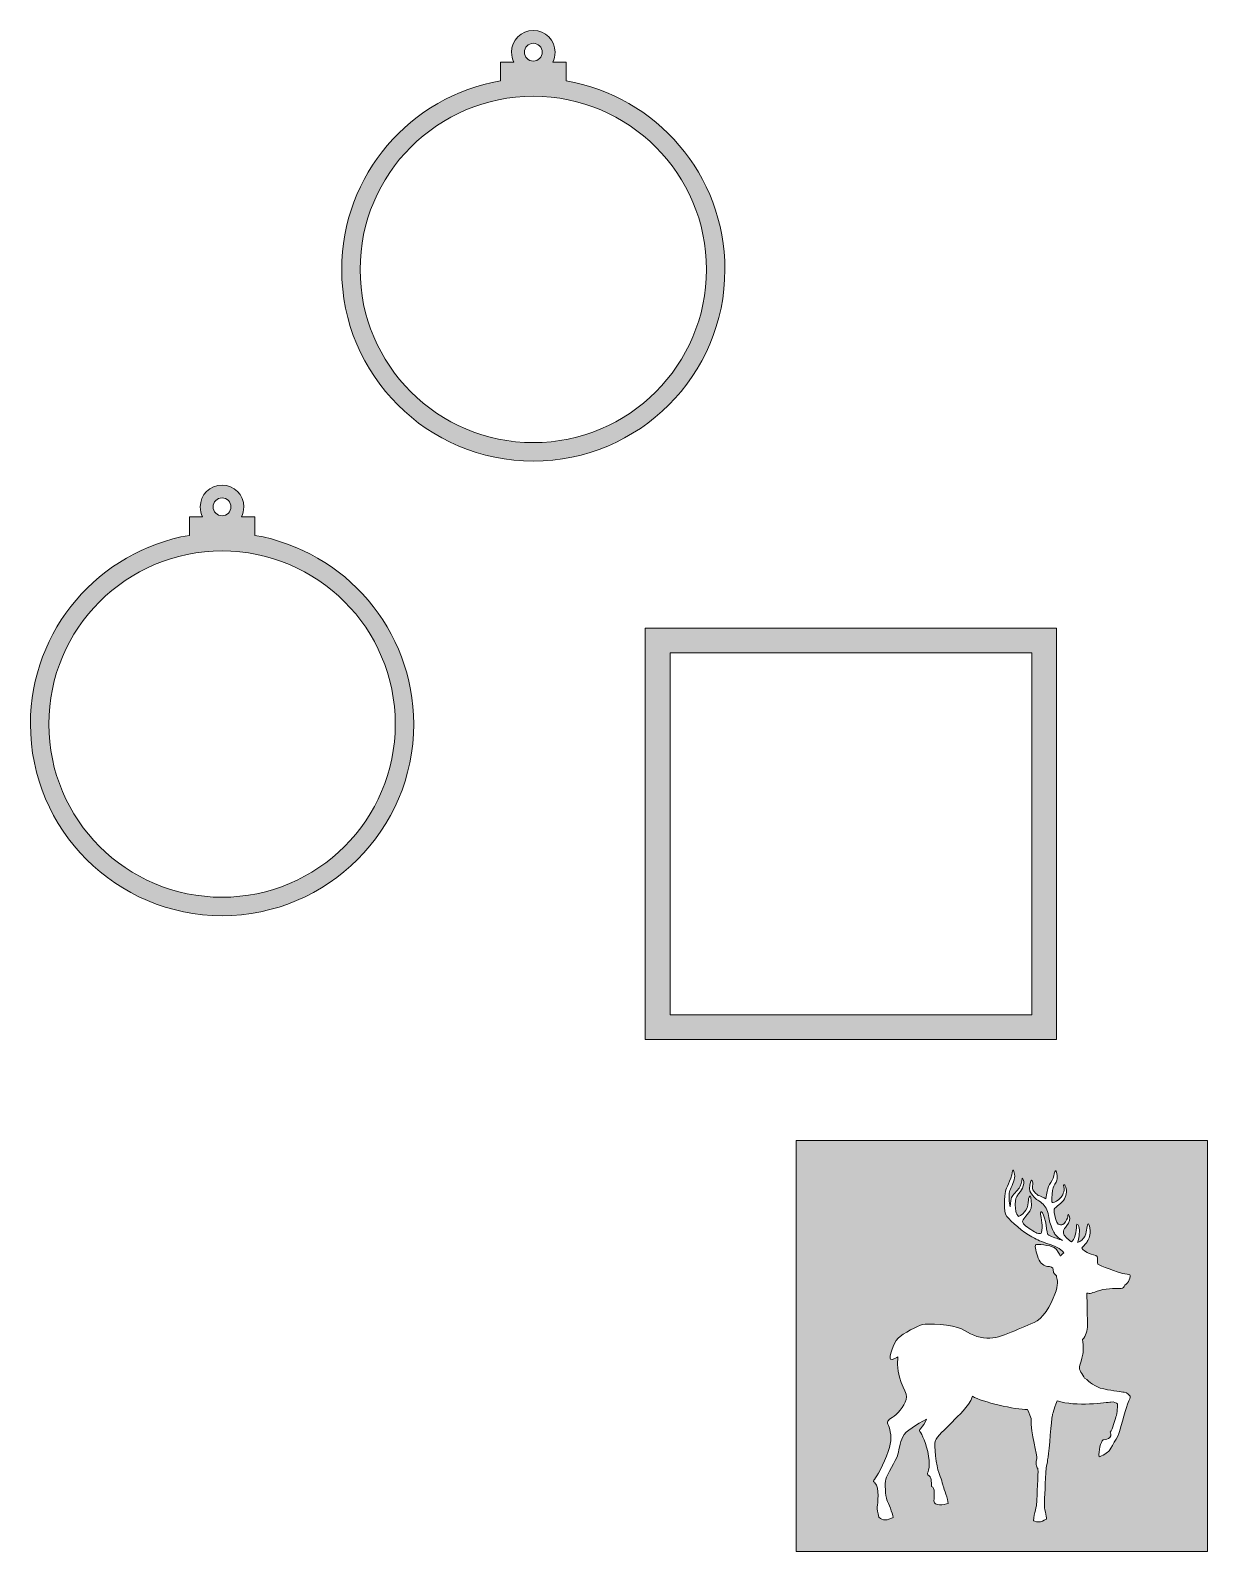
# Model space of a CAD drawing. Header units: inches. Extents: x -622 to 5384, y -2318 to 2869.
# Drawn here: x -622 to 2182, y -1090 to 2534 of the extents above; entities that cross this region are included whole.
import ezdxf

# ---------------------------------------------------------------- set-up
doc = ezdxf.new("R2010")
doc.units = ezdxf.units.IN
doc.header["$MEASUREMENT"] = 0
doc.layers.add('Layer 1', color=7, linetype='Continuous')

msp = doc.modelspace()

# ---------------------------------------------------------------- hatches: boundary and pattern name
at = {"layer": 'Layer 1', "true_color": 0x2a2844}
h = msp.add_hatch(color=179, dxfattribs=at)
h.dxf.hatch_style = 2
edge = h.paths.add_edge_path()
edge.add_spline(control_points=[(653.7, 2414.5), (653.7, 2414.5), (653.7, 2458.9), (653.7, 2458.9), (653.7, 2458.9), (622.1, 2458.9), (622.1, 2458.9), (625.7, 2466), (627.7, 2474), (627.7, 2482.5), (627.7, 2511.2), (604.5, 2534.4), (575.8, 2534.4), (547.2, 2534.4), (523.9, 2511.2), (523.9, 2482.5), (523.9, 2474), (526, 2466), (529.6, 2458.9), (529.6, 2458.9), (498, 2458.9), (498, 2458.9), (498, 2458.9), (498, 2414.5), (498, 2414.5), (283, 2377.6), (119.4, 2190.3), (119.4, 1964.8), (119.4, 1712.7), (323.8, 1508.4), (575.8, 1508.4), (827.9, 1508.4), (1032.2, 1712.7), (1032.2, 1964.8), (1032.2, 2190.3), (868.7, 2377.6), (653.7, 2414.5)], knot_values=[0, 0, 0, 0, 1, 1, 1, 2, 2, 2, 3, 3, 3, 4, 4, 4, 5, 5, 5, 6, 6, 6, 7, 7, 7, 8, 8, 8, 9, 9, 9, 10, 10, 10, 11, 11, 11, 12, 12, 12, 12], degree=3, periodic=1)
edge = h.paths.add_edge_path()
edge.add_spline(control_points=[(575.8, 2503.7), (587.6, 2503.7), (597.1, 2494.2), (597.1, 2482.5), (597.1, 2470.8), (587.6, 2461.3), (575.8, 2461.3), (564.1, 2461.3), (554.6, 2470.8), (554.6, 2482.5), (554.6, 2494.2), (564.1, 2503.7), (575.8, 2503.7)], knot_values=[0, 0, 0, 0, 1, 1, 1, 2, 2, 2, 3, 3, 3, 4, 4, 4, 4], degree=3, periodic=1)
edge = h.paths.add_edge_path()
edge.add_spline(control_points=[(575.8, 1552.4), (348, 1552.4), (163.3, 1737.1), (163.3, 1964.9), (163.3, 2192.7), (348, 2377.4), (575.8, 2377.4), (803.7, 2377.4), (988.3, 2192.7), (988.3, 1964.9), (988.3, 1737.1), (803.7, 1552.4), (575.8, 1552.4)], knot_values=[0, 0, 0, 0, 1, 1, 1, 2, 2, 2, 3, 3, 3, 4, 4, 4, 4], degree=3, periodic=1)
h = msp.add_hatch(color=179, dxfattribs=at)
h.dxf.hatch_style = 2
edge = h.paths.add_edge_path()
edge.add_spline(control_points=[(-87.7, 1331.4), (-87.7, 1331.4), (-87.7, 1375.7), (-87.7, 1375.7), (-87.7, 1375.7), (-119.3, 1375.7), (-119.3, 1375.7), (-115.7, 1382.8), (-113.7, 1390.8), (-113.7, 1399.3), (-113.7, 1428), (-136.9, 1451.2), (-165.5, 1451.2), (-194.2, 1451.2), (-217.4, 1428), (-217.4, 1399.3), (-217.4, 1390.8), (-215.4, 1382.8), (-211.8, 1375.7), (-211.8, 1375.7), (-243.4, 1375.7), (-243.4, 1375.7), (-243.4, 1375.7), (-243.4, 1331.4), (-243.4, 1331.4), (-458.4, 1294.4), (-621.9, 1107.1), (-621.9, 881.6), (-621.9, 629.5), (-417.6, 425.2), (-165.5, 425.2), (86.5, 425.2), (290.9, 629.5), (290.9, 881.6), (290.9, 1107.1), (127.3, 1294.4), (-87.7, 1331.4)], knot_values=[0, 0, 0, 0, 1, 1, 1, 2, 2, 2, 3, 3, 3, 4, 4, 4, 5, 5, 5, 6, 6, 6, 7, 7, 7, 8, 8, 8, 9, 9, 9, 10, 10, 10, 11, 11, 11, 12, 12, 12, 12], degree=3, periodic=1)
edge = h.paths.add_edge_path()
edge.add_spline(control_points=[(-165.5, 1420.6), (-153.8, 1420.6), (-144.3, 1411), (-144.3, 1399.3), (-144.3, 1387.6), (-153.8, 1378.1), (-165.5, 1378.1), (-177.3, 1378.1), (-186.8, 1387.6), (-186.8, 1399.3), (-186.8, 1411), (-177.3, 1420.6), (-165.5, 1420.6)], knot_values=[0, 0, 0, 0, 1, 1, 1, 2, 2, 2, 3, 3, 3, 4, 4, 4, 4], degree=3, periodic=1)
edge = h.paths.add_edge_path()
edge.add_spline(control_points=[(-165.5, 469.2), (-393.4, 469.2), (-578, 653.9), (-578, 881.7), (-578, 1109.5), (-393.4, 1294.2), (-165.5, 1294.2), (62.3, 1294.2), (247, 1109.5), (247, 881.7), (247, 653.9), (62.3, 469.2), (-165.5, 469.2)], knot_values=[0, 0, 0, 0, 1, 1, 1, 2, 2, 2, 3, 3, 3, 4, 4, 4, 4], degree=3, periodic=1)
at = {"layer": 'Layer 1', "true_color": 0xf5871d}
h = msp.add_hatch(color=30, dxfattribs=at)
h.dxf.hatch_style = 2
h.paths.add_polyline_path([(842.6, 1110), (842.6, 130.4), (1822.3, 130.4), (1822.3, 1110)])
h.paths.add_polyline_path([(1763.4, 189.2), (901.5, 189.2), (901.5, 1051.1), (1763.4, 1051.1)])
at = {"layer": 'Layer 1', "true_color": 0xffeed6}
h = msp.add_hatch(color=7, dxfattribs=at)
h.dxf.hatch_style = 2
h.paths.add_polyline_path([(1202.2, -110.2), (1202.2, -1089.8), (2181.8, -1089.8), (2181.8, -110.2)])
edge = h.paths.add_edge_path()
edge.add_spline(control_points=[(1992.6, -734.7), (1989.9, -739.6), (1974.6, -794.3), (1972.4, -803.6), (1970.2, -812.9), (1948.9, -847.8), (1947.2, -850), (1945.6, -852.2), (1928.7, -863.7), (1923.7, -864.2), (1921, -851.1), (1927.6, -827.6), (1933, -823.8), (1941.2, -822.7), (1944, -822.7), (1948.9, -817.8), (1953.8, -812.9), (1950, -805.7), (1950, -805.7), (1956.5, -797), (1959.8, -777.9), (1963.7, -769.1), (1967.5, -760.4), (1966.9, -740.1), (1966.9, -738), (1964.7, -735.2), (1959.3, -732.5), (1951.1, -733.6), (1942.9, -734.7), (1868, -745.1), (1823.7, -730.8), (1814.9, -753.3), (1812.8, -762), (1811.7, -767.5), (1810.6, -772.9), (1804.3, -848.8), (1801.8, -864.8), (1800.2, -875.2), (1800.7, -877.9), (1797.4, -890.5), (1795.3, -920.6), (1793.6, -964.8), (1793.1, -976.3), (1792.5, -987.8), (1798.5, -1004.7), (1798.5, -1012.4), (1782.7, -1021.2), (1776.7, -1020.6), (1767.4, -1016.2), (1768.5, -997.1), (1775, -982.9), (1775, -971.9), (1775, -961), (1778.9, -900.3), (1777.8, -894.3), (1776.7, -888.3), (1770.4, -884.8), (1775, -868.6), (1777.2, -861), (1760.3, -808.5), (1761.4, -772.9), (1758.1, -762.6), (1752.6, -751.1), (1752.6, -751.1), (1724.7, -752.2), (1644.4, -733.6), (1622, -719.9), (1611.6, -746.7), (1589.7, -764.2), (1573.3, -781.1), (1556.9, -798.1), (1536.7, -816.7), (1533.4, -825.4), (1530.1, -834.2), (1536, -889), (1541.6, -901.4), (1546.5, -912.4), (1551.4, -932), (1552.5, -935.9), (1553.6, -939.7), (1563.5, -965.4), (1564, -975.2), (1554.2, -978.5), (1530.1, -982.9), (1530.1, -969.2), (1530.1, -955.5), (1533.9, -938), (1524.6, -934.8), (1523, -923.3), (1526.3, -912.4), (1515.3, -906.9), (1512.1, -903.6), (1523, -893.2), (1517.5, -862.6), (1512.1, -832), (1501.1, -809.6), (1496.8, -803.6), (1492.4, -797.5), (1505.5, -794.8), (1512.1, -774.6), (1489.6, -786.6), (1462.3, -802.5), (1455.8, -816.1), (1449.2, -829.8), (1445.9, -852.8), (1443.2, -861.5), (1440.4, -870.3), (1418, -908), (1415.3, -917.3), (1412.6, -926.6), (1414.7, -957.7), (1418, -966.5), (1421.3, -975.2), (1431.7, -997.1), (1432.8, -1008.6), (1418.6, -1016.2), (1408.7, -1016.8), (1398.9, -1008), (1396.2, -995.5), (1394, -990), (1395.1, -982.9), (1396.2, -975.8), (1400.6, -938.4), (1389.6, -926), (1385.2, -921.1), (1384.1, -924.4), (1394, -909.6), (1403.8, -894.9), (1421.9, -853.3), (1426.2, -833.6), (1430.6, -813.9), (1423.5, -792.6), (1420.2, -786.1), (1416.9, -779.5), (1421.9, -775.7), (1435, -766.9), (1448.1, -758.2), (1464, -737.4), (1464.5, -721.5), (1465, -705.7), (1438.3, -676.7), (1443.7, -625.9), (1443.7, -625.9), (1430.6, -634.9), (1426.5, -631.6), (1422.4, -628.3), (1433.1, -593.1), (1444.5, -581.6), (1456, -570.1), (1492.1, -551.2), (1502.8, -548.8), (1513.4, -546.3), (1575.8, -548.8), (1595.4, -559.4), (1615.1, -570.1), (1634, -580.7), (1656.1, -581.6), (1675.8, -582.4), (1691.4, -575.9), (1714.3, -566.8), (1737.3, -557.8), (1756.2, -550.4), (1775.9, -539.8), (1795.5, -529.1), (1815.2, -488.1), (1821, -468.4), (1826.7, -448.7), (1823.1, -439), (1821.8, -433.2), (1820.5, -427.6), (1813, -430.2), (1814, -417.6), (1814.4, -412.2), (1807, -410.6), (1800.3, -410.4), (1793.5, -410.2), (1783.6, -403.8), (1778.5, -390.5), (1773.4, -377.2), (1769.9, -361.6), (1772.2, -358.7), (1774.4, -355.9), (1807.8, -360), (1816.2, -365.5), (1824.6, -371), (1829.6, -382.3), (1831, -384.8), (1832.4, -387.2), (1832.8, -382.3), (1839.6, -378.2), (1829.6, -367.6), (1821, -362), (1799, -355.5), (1780.3, -349.9), (1771.9, -344.1), (1763.1, -339.7), (1743.1, -329.4), (1713.3, -302.8), (1703.7, -291.3), (1694.1, -279.8), (1698.6, -240.9), (1700.2, -231.6), (1701.8, -222.4), (1712.7, -209.5), (1717.2, -182.4), (1718.2, -176.3), (1723.6, -187.5), (1722.1, -199.4), (1720.7, -211.3), (1711.5, -225.3), (1710, -232.9), (1708.6, -240.4), (1708.6, -259.3), (1711.7, -268.3), (1712.5, -256.8), (1713.5, -249.7), (1715.2, -246), (1716.8, -242.3), (1729.5, -227.9), (1732.8, -223.6), (1736.1, -219.3), (1739.5, -207.8), (1740, -201.1), (1740.2, -198), (1743.7, -203.7), (1744.1, -208.5), (1744.5, -213.2), (1741.4, -224.4), (1739, -227.7), (1736.5, -231), (1727.1, -244.3), (1725.2, -248.6), (1723.4, -252.9), (1723.4, -273), (1724.8, -278.8), (1726.2, -284.5), (1729.3, -287.8), (1731.2, -291.5), (1738.5, -289.4), (1745.5, -281.4), (1749.2, -276.1), (1752.9, -270.8), (1755.4, -258.5), (1755.1, -252.9), (1754.9, -247.4), (1758.2, -241.9), (1759.7, -242.7), (1761.1, -243.5), (1763.3, -262.6), (1761.5, -271.4), (1759.7, -280.2), (1745.5, -294.8), (1742.4, -299.1), (1739.4, -303.4), (1742, -307.7), (1746.7, -312.4), (1751.5, -317.1), (1770.9, -328.8), (1775.4, -330.9), (1780, -332.9), (1784.1, -332.1), (1785.5, -331.5), (1786.9, -330.9), (1788.2, -319.4), (1787.5, -312.2), (1786.9, -305), (1785.9, -294.4), (1784.3, -289.6), (1782.6, -284.9), (1783.8, -278.6), (1786.1, -280.2), (1788.4, -281.9), (1793.7, -292.1), (1795.9, -303.6), (1798.2, -315.1), (1798.8, -329.2), (1800.5, -332.9), (1802.1, -336.6), (1816.1, -341.7), (1825.3, -344.6), (1831, -346.4), (1836.1, -348.5), (1836.1, -348.5), (1826.5, -342.9), (1819.9, -336.6), (1816.9, -331.5), (1813.8, -326.3), (1807.4, -311.2), (1805.6, -301.7), (1803.7, -292.3), (1801.3, -276.3), (1795.3, -268.1), (1789.4, -259.9), (1777.3, -252.5), (1772.6, -249.3), (1767.9, -246), (1760.3, -235.7), (1758.4, -230.8), (1756.6, -225.9), (1760.3, -207.4), (1761.5, -205.6), (1762.7, -203.7), (1765.6, -208), (1765.6, -210.9), (1765.6, -213.8), (1764.1, -224.1), (1765.8, -227.9), (1767.7, -232), (1775.6, -239.8), (1778.5, -241.1), (1781.4, -242.3), (1792.1, -245.8), (1796.8, -249.1), (1798.4, -236.1), (1800.7, -226.1), (1802.7, -220.1), (1804.8, -214.2), (1812.1, -206.6), (1814.4, -199.8), (1816.7, -193.1), (1816.9, -184.9), (1819.3, -182.4), (1821.8, -180), (1825, -196.3), (1822.6, -205.2), (1821, -211.1), (1815.6, -218.3), (1814, -223.2), (1812.3, -228.1), (1810.7, -249.7), (1810.5, -252.7), (1810.3, -255.8), (1811.3, -258.5), (1814, -258.3), (1816.7, -258.1), (1826.7, -253.2), (1832.8, -245.6), (1839, -238), (1841.8, -228.1), (1839, -216.9), (1837.8, -211.9), (1845.1, -217.1), (1845.8, -229), (1846.4, -240.9), (1842.5, -250.9), (1831.4, -260.3), (1820.3, -269.8), (1817.7, -271.2), (1816.7, -273.9), (1815.6, -276.5), (1816.9, -286.1), (1819.9, -296), (1822.2, -303.4), (1823.8, -307.1), (1826.1, -309.5), (1828.3, -312), (1834.1, -312), (1837.4, -310.6), (1840.6, -309.1), (1846.2, -300.3), (1848, -295.6), (1849.9, -290.9), (1848.6, -288.2), (1849.5, -286.6), (1850.3, -284.9), (1855.2, -293.1), (1852.9, -301.3), (1850.7, -309.5), (1843.1, -317.7), (1840.8, -320.4), (1838.6, -323.1), (1837.6, -329.4), (1839.4, -334.1), (1841.3, -338.8), (1852.7, -349.3), (1858.1, -352.2), (1863.4, -347.5), (1871.2, -326.7), (1869.5, -313), (1868.7, -306.3), (1875.9, -310.6), (1876.5, -322.9), (1877.1, -335.2), (1873.6, -350.3), (1871.8, -353.6), (1879.6, -352), (1886.6, -344.6), (1889.4, -339.1), (1892.3, -333.5), (1895.2, -313.4), (1896.6, -309.9), (1898, -306.5), (1901.3, -313.6), (1902.1, -326.3), (1903, -339.1), (1897.8, -347.5), (1893.9, -353.4), (1890, -359.4), (1882.7, -363.7), (1882.5, -366.9), (1882.3, -370.2), (1894.4, -377), (1899.7, -379.6), (1905, -382.3), (1916.7, -382.7), (1919, -386.8), (1921.2, -390.9), (1917.7, -401.4), (1920.6, -404.9), (1923.5, -408.4), (1970.4, -424.8), (1979, -427.2), (1987.6, -429.7), (1994.6, -428), (1996.9, -430.5), (1999.1, -433), (1994.4, -450.6), (1984.4, -454.9), (1983.9, -460.8), (1980.7, -462.1), (1976.2, -462.7), (1971.6, -463.3), (1943.1, -461.7), (1925.1, -467.4), (1905.4, -473.7), (1902.6, -476.4), (1894.1, -473.8), (1895.6, -497.5), (1895.2, -536.3), (1895.8, -550), (1896.4, -563.8), (1891.5, -575.4), (1884.3, -584.9), (1885.7, -600.9), (1886.2, -615), (1884.3, -622.6), (1882.5, -630.2), (1879, -642.5), (1876.7, -649), (1874.5, -655.6), (1883.8, -668), (1888.8, -676.7), (1903, -685.5), (1910.6, -697.5), (1934.7, -702.4), (1958.7, -707.3), (1976.2, -709), (1983.3, -710.1), (1990.4, -711.2), (1997, -717.7), (1997.5, -719.9), (1998.1, -722.1), (1995.4, -729.8), (1992.6, -734.7)], knot_values=[0, 0, 0, 0, 1, 1, 1, 2, 2, 2, 3, 3, 3, 4, 4, 4, 5, 5, 5, 6, 6, 6, 7, 7, 7, 8, 8, 8, 9, 9, 9, 10, 10, 10, 11, 11, 11, 12, 12, 12, 13, 13, 13, 14, 14, 14, 15, 15, 15, 16, 16, 16, 17, 17, 17, 18, 18, 18, 19, 19, 19, 20, 20, 20, 21, 21, 21, 22, 22, 22, 23, 23, 23, 24, 24, 24, 25, 25, 25, 26, 26, 26, 27, 27, 27, 28, 28, 28, 29, 29, 29, 30, 30, 30, 31, 31, 31, 32, 32, 32, 33, 33, 33, 34, 34, 34, 35, 35, 35, 36, 36, 36, 37, 37, 37, 38, 38, 38, 39, 39, 39, 40, 40, 40, 41, 41, 41, 42, 42, 42, 43, 43, 43, 44, 44, 44, 45, 45, 45, 46, 46, 46, 47, 47, 47, 48, 48, 48, 49, 49, 49, 50, 50, 50, 51, 51, 51, 52, 52, 52, 53, 53, 53, 54, 54, 54, 55, 55, 55, 56, 56, 56, 57, 57, 57, 58, 58, 58, 59, 59, 59, 60, 60, 60, 61, 61, 61, 62, 62, 62, 63, 63, 63, 64, 64, 64, 65, 65, 65, 66, 66, 66, 67, 67, 67, 68, 68, 68, 69, 69, 69, 70, 70, 70, 71, 71, 71, 72, 72, 72, 73, 73, 73, 74, 74, 74, 75, 75, 75, 76, 76, 76, 77, 77, 77, 78, 78, 78, 79, 79, 79, 80, 80, 80, 81, 81, 81, 82, 82, 82, 83, 83, 83, 84, 84, 84, 85, 85, 85, 86, 86, 86, 87, 87, 87, 88, 88, 88, 89, 89, 89, 90, 90, 90, 91, 91, 91, 92, 92, 92, 93, 93, 93, 94, 94, 94, 95, 95, 95, 96, 96, 96, 97, 97, 97, 98, 98, 98, 99, 99, 99, 100, 100, 100, 101, 101, 101, 102, 102, 102, 103, 103, 103, 104, 104, 104, 105, 105, 105, 106, 106, 106, 107, 107, 107, 108, 108, 108, 109, 109, 109, 110, 110, 110, 111, 111, 111, 112, 112, 112, 113, 113, 113, 114, 114, 114, 115, 115, 115, 116, 116, 116, 117, 117, 117, 118, 118, 118, 119, 119, 119, 120, 120, 120, 121, 121, 121, 122, 122, 122, 123, 123, 123, 124, 124, 124, 125, 125, 125, 126, 126, 126, 127, 127, 127, 128, 128, 128, 129, 129, 129, 130, 130, 130, 131, 131, 131, 132, 132, 132, 133, 133, 133, 134, 134, 134, 135, 135, 135, 136, 136, 136, 137, 137, 137, 138, 138, 138, 139, 139, 139, 140, 140, 140, 141, 141, 141, 142, 142, 142, 143, 143, 143, 144, 144, 144, 145, 145, 145, 146, 146, 146, 147, 147, 147, 148, 148, 148, 149, 149, 149, 150, 150, 150, 151, 151, 151, 151], degree=3, periodic=1)

# ---------------------------------------------------------------- linework, layer by layer
at = {"layer": 'Layer 1', "lineweight": 0}
for points in [[(842.6, 1110), (842.6, 130.4), (1822.3, 130.4), (1822.3, 1110), (842.6, 1110)], [(1763.4, 189.2), (901.5, 189.2), (901.5, 1051.1), (1763.4, 1051.1), (1763.4, 189.2)], [(1202.2, -110.2), (1202.2, -1089.8), (2181.8, -1089.8), (2181.8, -110.2), (1202.2, -110.2)]]:
    msp.add_lwpolyline(points, dxfattribs=at)
for points, knots in [([(653.7, 2414.5), (653.7, 2414.5), (653.7, 2458.9), (653.7, 2458.9), (653.7, 2458.9), (622.1, 2458.9), (622.1, 2458.9), (625.7, 2466), (627.7, 2474), (627.7, 2482.5), (627.7, 2511.2), (604.5, 2534.4), (575.8, 2534.4), (547.2, 2534.4), (523.9, 2511.2), (523.9, 2482.5), (523.9, 2474), (526, 2466), (529.6, 2458.9), (529.6, 2458.9), (498, 2458.9), (498, 2458.9), (498, 2458.9), (498, 2414.5), (498, 2414.5), (283, 2377.6), (119.4, 2190.3), (119.4, 1964.8), (119.4, 1712.7), (323.8, 1508.4), (575.8, 1508.4), (827.9, 1508.4), (1032.2, 1712.7), (1032.2, 1964.8), (1032.2, 2190.3), (868.7, 2377.6), (653.7, 2414.5)], [0, 0, 0, 0, 1, 1, 1, 2, 2, 2, 3, 3, 3, 4, 4, 4, 5, 5, 5, 6, 6, 6, 7, 7, 7, 8, 8, 8, 9, 9, 9, 10, 10, 10, 11, 11, 11, 12, 12, 12, 12]), ([(575.8, 2503.7), (587.6, 2503.7), (597.1, 2494.2), (597.1, 2482.5), (597.1, 2470.8), (587.6, 2461.3), (575.8, 2461.3), (564.1, 2461.3), (554.6, 2470.8), (554.6, 2482.5), (554.6, 2494.2), (564.1, 2503.7), (575.8, 2503.7)], [0, 0, 0, 0, 1, 1, 1, 2, 2, 2, 3, 3, 3, 4, 4, 4, 4]), ([(575.8, 1552.4), (348, 1552.4), (163.3, 1737.1), (163.3, 1964.9), (163.3, 2192.7), (348, 2377.4), (575.8, 2377.4), (803.7, 2377.4), (988.3, 2192.7), (988.3, 1964.9), (988.3, 1737.1), (803.7, 1552.4), (575.8, 1552.4)], [0, 0, 0, 0, 1, 1, 1, 2, 2, 2, 3, 3, 3, 4, 4, 4, 4]), ([(-87.7, 1331.4), (-87.7, 1331.4), (-87.7, 1375.7), (-87.7, 1375.7), (-87.7, 1375.7), (-119.3, 1375.7), (-119.3, 1375.7), (-115.7, 1382.8), (-113.7, 1390.8), (-113.7, 1399.3), (-113.7, 1428), (-136.9, 1451.2), (-165.5, 1451.2), (-194.2, 1451.2), (-217.4, 1428), (-217.4, 1399.3), (-217.4, 1390.8), (-215.4, 1382.8), (-211.8, 1375.7), (-211.8, 1375.7), (-243.4, 1375.7), (-243.4, 1375.7), (-243.4, 1375.7), (-243.4, 1331.4), (-243.4, 1331.4), (-458.4, 1294.4), (-621.9, 1107.1), (-621.9, 881.6), (-621.9, 629.5), (-417.6, 425.2), (-165.5, 425.2), (86.5, 425.2), (290.9, 629.5), (290.9, 881.6), (290.9, 1107.1), (127.3, 1294.4), (-87.7, 1331.4)], [0, 0, 0, 0, 1, 1, 1, 2, 2, 2, 3, 3, 3, 4, 4, 4, 5, 5, 5, 6, 6, 6, 7, 7, 7, 8, 8, 8, 9, 9, 9, 10, 10, 10, 11, 11, 11, 12, 12, 12, 12]), ([(-165.5, 1420.6), (-153.8, 1420.6), (-144.3, 1411), (-144.3, 1399.3), (-144.3, 1387.6), (-153.8, 1378.1), (-165.5, 1378.1), (-177.3, 1378.1), (-186.8, 1387.6), (-186.8, 1399.3), (-186.8, 1411), (-177.3, 1420.6), (-165.5, 1420.6)], [0, 0, 0, 0, 1, 1, 1, 2, 2, 2, 3, 3, 3, 4, 4, 4, 4]), ([(-165.5, 469.2), (-393.4, 469.2), (-578, 653.9), (-578, 881.7), (-578, 1109.5), (-393.4, 1294.2), (-165.5, 1294.2), (62.3, 1294.2), (247, 1109.5), (247, 881.7), (247, 653.9), (62.3, 469.2), (-165.5, 469.2)], [0, 0, 0, 0, 1, 1, 1, 2, 2, 2, 3, 3, 3, 4, 4, 4, 4]), ([(1992.6, -734.7), (1989.9, -739.6), (1974.6, -794.3), (1972.4, -803.6), (1970.2, -812.9), (1948.9, -847.8), (1947.2, -850), (1945.6, -852.2), (1928.7, -863.7), (1923.7, -864.2), (1921, -851.1), (1927.6, -827.6), (1933, -823.8), (1941.2, -822.7), (1944, -822.7), (1948.9, -817.8), (1953.8, -812.9), (1950, -805.7), (1950, -805.7), (1956.5, -797), (1959.8, -777.9), (1963.7, -769.1), (1967.5, -760.4), (1966.9, -740.1), (1966.9, -738), (1964.7, -735.2), (1959.3, -732.5), (1951.1, -733.6), (1942.9, -734.7), (1868, -745.1), (1823.7, -730.8), (1814.9, -753.3), (1812.8, -762), (1811.7, -767.5), (1810.6, -772.9), (1804.3, -848.8), (1801.8, -864.8), (1800.2, -875.2), (1800.7, -877.9), (1797.4, -890.5), (1795.3, -920.6), (1793.6, -964.8), (1793.1, -976.3), (1792.5, -987.8), (1798.5, -1004.7), (1798.5, -1012.4), (1782.7, -1021.2), (1776.7, -1020.6), (1767.4, -1016.2), (1768.5, -997.1), (1775, -982.9), (1775, -971.9), (1775, -961), (1778.9, -900.3), (1777.8, -894.3), (1776.7, -888.3), (1770.4, -884.8), (1775, -868.6), (1777.2, -861), (1760.3, -808.5), (1761.4, -772.9), (1758.1, -762.6), (1752.6, -751.1), (1752.6, -751.1), (1724.7, -752.2), (1644.4, -733.6), (1622, -719.9), (1611.6, -746.7), (1589.7, -764.2), (1573.3, -781.1), (1556.9, -798.1), (1536.7, -816.7), (1533.4, -825.4), (1530.1, -834.2), (1536, -889), (1541.6, -901.4), (1546.5, -912.4), (1551.4, -932), (1552.5, -935.9), (1553.6, -939.7), (1563.5, -965.4), (1564, -975.2), (1554.2, -978.5), (1530.1, -982.9), (1530.1, -969.2), (1530.1, -955.5), (1533.9, -938), (1524.6, -934.8), (1523, -923.3), (1526.3, -912.4), (1515.3, -906.9), (1512.1, -903.6), (1523, -893.2), (1517.5, -862.6), (1512.1, -832), (1501.1, -809.6), (1496.8, -803.6), (1492.4, -797.5), (1505.5, -794.8), (1512.1, -774.6), (1489.6, -786.6), (1462.3, -802.5), (1455.8, -816.1), (1449.2, -829.8), (1445.9, -852.8), (1443.2, -861.5), (1440.4, -870.3), (1418, -908), (1415.3, -917.3), (1412.6, -926.6), (1414.7, -957.7), (1418, -966.5), (1421.3, -975.2), (1431.7, -997.1), (1432.8, -1008.6), (1418.6, -1016.2), (1408.7, -1016.8), (1398.9, -1008), (1396.2, -995.5), (1394, -990), (1395.1, -982.9), (1396.2, -975.8), (1400.6, -938.4), (1389.6, -926), (1385.2, -921.1), (1384.1, -924.4), (1394, -909.6), (1403.8, -894.9), (1421.9, -853.3), (1426.2, -833.6), (1430.6, -813.9), (1423.5, -792.6), (1420.2, -786.1), (1416.9, -779.5), (1421.9, -775.7), (1435, -766.9), (1448.1, -758.2), (1464, -737.4), (1464.5, -721.5), (1465, -705.7), (1438.3, -676.7), (1443.7, -625.9), (1443.7, -625.9), (1430.6, -634.9), (1426.5, -631.6), (1422.4, -628.3), (1433.1, -593.1), (1444.5, -581.6), (1456, -570.1), (1492.1, -551.2), (1502.8, -548.8), (1513.4, -546.3), (1575.8, -548.8), (1595.4, -559.4), (1615.1, -570.1), (1634, -580.7), (1656.1, -581.6), (1675.8, -582.4), (1691.4, -575.9), (1714.3, -566.8), (1737.3, -557.8), (1756.2, -550.4), (1775.9, -539.8), (1795.5, -529.1), (1815.2, -488.1), (1821, -468.4), (1826.7, -448.7), (1823.1, -439), (1821.8, -433.2), (1820.5, -427.6), (1813, -430.2), (1814, -417.6), (1814.4, -412.2), (1807, -410.6), (1800.3, -410.4), (1793.5, -410.2), (1783.6, -403.8), (1778.5, -390.5), (1773.4, -377.2), (1769.9, -361.6), (1772.2, -358.7), (1774.4, -355.9), (1807.8, -360), (1816.2, -365.5), (1824.6, -371), (1829.6, -382.3), (1831, -384.8), (1832.4, -387.2), (1832.8, -382.3), (1839.6, -378.2), (1829.6, -367.6), (1821, -362), (1799, -355.5), (1780.3, -349.9), (1771.9, -344.1), (1763.1, -339.7), (1743.1, -329.4), (1713.3, -302.8), (1703.7, -291.3), (1694.1, -279.8), (1698.6, -240.9), (1700.2, -231.6), (1701.8, -222.4), (1712.7, -209.5), (1717.2, -182.4), (1718.2, -176.3), (1723.6, -187.5), (1722.1, -199.4), (1720.7, -211.3), (1711.5, -225.3), (1710, -232.9), (1708.6, -240.4), (1708.6, -259.3), (1711.7, -268.3), (1712.5, -256.8), (1713.5, -249.7), (1715.2, -246), (1716.8, -242.3), (1729.5, -227.9), (1732.8, -223.6), (1736.1, -219.3), (1739.5, -207.8), (1740, -201.1), (1740.2, -198), (1743.7, -203.7), (1744.1, -208.5), (1744.5, -213.2), (1741.4, -224.4), (1739, -227.7), (1736.5, -231), (1727.1, -244.3), (1725.2, -248.6), (1723.4, -252.9), (1723.4, -273), (1724.8, -278.8), (1726.2, -284.5), (1729.3, -287.8), (1731.2, -291.5), (1738.5, -289.4), (1745.5, -281.4), (1749.2, -276.1), (1752.9, -270.8), (1755.4, -258.5), (1755.1, -252.9), (1754.9, -247.4), (1758.2, -241.9), (1759.7, -242.7), (1761.1, -243.5), (1763.3, -262.6), (1761.5, -271.4), (1759.7, -280.2), (1745.5, -294.8), (1742.4, -299.1), (1739.4, -303.4), (1742, -307.7), (1746.7, -312.4), (1751.5, -317.1), (1770.9, -328.8), (1775.4, -330.9), (1780, -332.9), (1784.1, -332.1), (1785.5, -331.5), (1786.9, -330.9), (1788.2, -319.4), (1787.5, -312.2), (1786.9, -305), (1785.9, -294.4), (1784.3, -289.6), (1782.6, -284.9), (1783.8, -278.6), (1786.1, -280.2), (1788.4, -281.9), (1793.7, -292.1), (1795.9, -303.6), (1798.2, -315.1), (1798.8, -329.2), (1800.5, -332.9), (1802.1, -336.6), (1816.1, -341.7), (1825.3, -344.6), (1831, -346.4), (1836.1, -348.5), (1836.1, -348.5), (1826.5, -342.9), (1819.9, -336.6), (1816.9, -331.5), (1813.8, -326.3), (1807.4, -311.2), (1805.6, -301.7), (1803.7, -292.3), (1801.3, -276.3), (1795.3, -268.1), (1789.4, -259.9), (1777.3, -252.5), (1772.6, -249.3), (1767.9, -246), (1760.3, -235.7), (1758.4, -230.8), (1756.6, -225.9), (1760.3, -207.4), (1761.5, -205.6), (1762.7, -203.7), (1765.6, -208), (1765.6, -210.9), (1765.6, -213.8), (1764.1, -224.1), (1765.8, -227.9), (1767.7, -232), (1775.6, -239.8), (1778.5, -241.1), (1781.4, -242.3), (1792.1, -245.8), (1796.8, -249.1), (1798.4, -236.1), (1800.7, -226.1), (1802.7, -220.1), (1804.8, -214.2), (1812.1, -206.6), (1814.4, -199.8), (1816.7, -193.1), (1816.9, -184.9), (1819.3, -182.4), (1821.8, -180), (1825, -196.3), (1822.6, -205.2), (1821, -211.1), (1815.6, -218.3), (1814, -223.2), (1812.3, -228.1), (1810.7, -249.7), (1810.5, -252.7), (1810.3, -255.8), (1811.3, -258.5), (1814, -258.3), (1816.7, -258.1), (1826.7, -253.2), (1832.8, -245.6), (1839, -238), (1841.8, -228.1), (1839, -216.9), (1837.8, -211.9), (1845.1, -217.1), (1845.8, -229), (1846.4, -240.9), (1842.5, -250.9), (1831.4, -260.3), (1820.3, -269.8), (1817.7, -271.2), (1816.7, -273.9), (1815.6, -276.5), (1816.9, -286.1), (1819.9, -296), (1822.2, -303.4), (1823.8, -307.1), (1826.1, -309.5), (1828.3, -312), (1834.1, -312), (1837.4, -310.6), (1840.6, -309.1), (1846.2, -300.3), (1848, -295.6), (1849.9, -290.9), (1848.6, -288.2), (1849.5, -286.6), (1850.3, -284.9), (1855.2, -293.1), (1852.9, -301.3), (1850.7, -309.5), (1843.1, -317.7), (1840.8, -320.4), (1838.6, -323.1), (1837.6, -329.4), (1839.4, -334.1), (1841.3, -338.8), (1852.7, -349.3), (1858.1, -352.2), (1863.4, -347.5), (1871.2, -326.7), (1869.5, -313), (1868.7, -306.3), (1875.9, -310.6), (1876.5, -322.9), (1877.1, -335.2), (1873.6, -350.3), (1871.8, -353.6), (1879.6, -352), (1886.6, -344.6), (1889.4, -339.1), (1892.3, -333.5), (1895.2, -313.4), (1896.6, -309.9), (1898, -306.5), (1901.3, -313.6), (1902.1, -326.3), (1903, -339.1), (1897.8, -347.5), (1893.9, -353.4), (1890, -359.4), (1882.7, -363.7), (1882.5, -366.9), (1882.3, -370.2), (1894.4, -377), (1899.7, -379.6), (1905, -382.3), (1916.7, -382.7), (1919, -386.8), (1921.2, -390.9), (1917.7, -401.4), (1920.6, -404.9), (1923.5, -408.4), (1970.4, -424.8), (1979, -427.2), (1987.6, -429.7), (1994.6, -428), (1996.9, -430.5), (1999.1, -433), (1994.4, -450.6), (1984.4, -454.9), (1983.9, -460.8), (1980.7, -462.1), (1976.2, -462.7), (1971.6, -463.3), (1943.1, -461.7), (1925.1, -467.4), (1905.4, -473.7), (1902.6, -476.4), (1894.1, -473.8), (1895.6, -497.5), (1895.2, -536.3), (1895.8, -550), (1896.4, -563.8), (1891.5, -575.4), (1884.3, -584.9), (1885.7, -600.9), (1886.2, -615), (1884.3, -622.6), (1882.5, -630.2), (1879, -642.5), (1876.7, -649), (1874.5, -655.6), (1883.8, -668), (1888.8, -676.7), (1903, -685.5), (1910.6, -697.5), (1934.7, -702.4), (1958.7, -707.3), (1976.2, -709), (1983.3, -710.1), (1990.4, -711.2), (1997, -717.7), (1997.5, -719.9), (1998.1, -722.1), (1995.4, -729.8), (1992.6, -734.7)], [0, 0, 0, 0, 1, 1, 1, 2, 2, 2, 3, 3, 3, 4, 4, 4, 5, 5, 5, 6, 6, 6, 7, 7, 7, 8, 8, 8, 9, 9, 9, 10, 10, 10, 11, 11, 11, 12, 12, 12, 13, 13, 13, 14, 14, 14, 15, 15, 15, 16, 16, 16, 17, 17, 17, 18, 18, 18, 19, 19, 19, 20, 20, 20, 21, 21, 21, 22, 22, 22, 23, 23, 23, 24, 24, 24, 25, 25, 25, 26, 26, 26, 27, 27, 27, 28, 28, 28, 29, 29, 29, 30, 30, 30, 31, 31, 31, 32, 32, 32, 33, 33, 33, 34, 34, 34, 35, 35, 35, 36, 36, 36, 37, 37, 37, 38, 38, 38, 39, 39, 39, 40, 40, 40, 41, 41, 41, 42, 42, 42, 43, 43, 43, 44, 44, 44, 45, 45, 45, 46, 46, 46, 47, 47, 47, 48, 48, 48, 49, 49, 49, 50, 50, 50, 51, 51, 51, 52, 52, 52, 53, 53, 53, 54, 54, 54, 55, 55, 55, 56, 56, 56, 57, 57, 57, 58, 58, 58, 59, 59, 59, 60, 60, 60, 61, 61, 61, 62, 62, 62, 63, 63, 63, 64, 64, 64, 65, 65, 65, 66, 66, 66, 67, 67, 67, 68, 68, 68, 69, 69, 69, 70, 70, 70, 71, 71, 71, 72, 72, 72, 73, 73, 73, 74, 74, 74, 75, 75, 75, 76, 76, 76, 77, 77, 77, 78, 78, 78, 79, 79, 79, 80, 80, 80, 81, 81, 81, 82, 82, 82, 83, 83, 83, 84, 84, 84, 85, 85, 85, 86, 86, 86, 87, 87, 87, 88, 88, 88, 89, 89, 89, 90, 90, 90, 91, 91, 91, 92, 92, 92, 93, 93, 93, 94, 94, 94, 95, 95, 95, 96, 96, 96, 97, 97, 97, 98, 98, 98, 99, 99, 99, 100, 100, 100, 101, 101, 101, 102, 102, 102, 103, 103, 103, 104, 104, 104, 105, 105, 105, 106, 106, 106, 107, 107, 107, 108, 108, 108, 109, 109, 109, 110, 110, 110, 111, 111, 111, 112, 112, 112, 113, 113, 113, 114, 114, 114, 115, 115, 115, 116, 116, 116, 117, 117, 117, 118, 118, 118, 119, 119, 119, 120, 120, 120, 121, 121, 121, 122, 122, 122, 123, 123, 123, 124, 124, 124, 125, 125, 125, 126, 126, 126, 127, 127, 127, 128, 128, 128, 129, 129, 129, 130, 130, 130, 131, 131, 131, 132, 132, 132, 133, 133, 133, 134, 134, 134, 135, 135, 135, 136, 136, 136, 137, 137, 137, 138, 138, 138, 139, 139, 139, 140, 140, 140, 141, 141, 141, 142, 142, 142, 143, 143, 143, 144, 144, 144, 145, 145, 145, 146, 146, 146, 147, 147, 147, 148, 148, 148, 149, 149, 149, 150, 150, 150, 151, 151, 151, 151])]:
    msp.add_open_spline(points, degree=3, knots=knots, dxfattribs=at)

doc.saveas('drawing.dxf')
